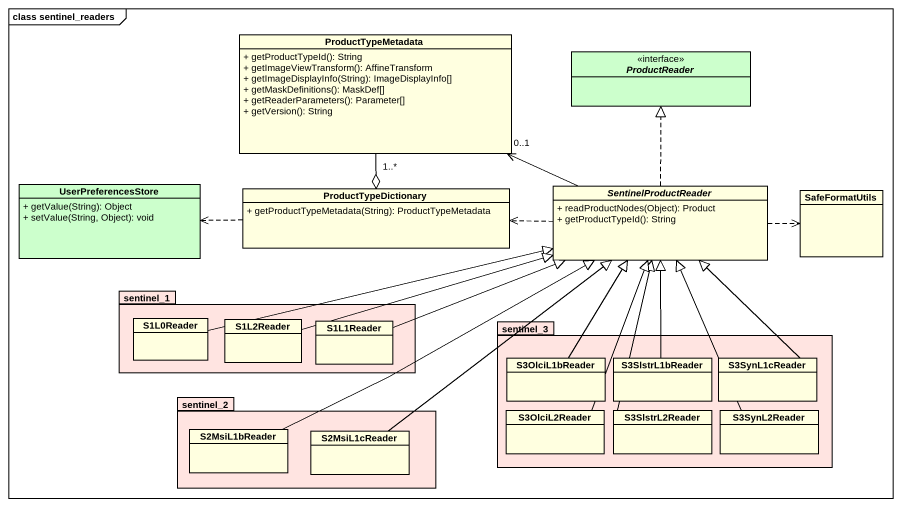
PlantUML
@startuml
mainframe class sentinel_readers
hide circle
hide empty members
skinparam classAttributeIconSize 0
class ProductTypeMetadata #FFFFE0 {
  + getProductTypeId(): String
  + getImageViewTransform(): AffineTransform
  + getImageDisplayInfo(String): ImageDisplayInfo[]
  + getMaskDefinitions(): MaskDef[]
  + getReaderParameters(): Parameter[]
  + getVersion(): String
}
interface ProductReader <<interface>> #CCFFCC
class UserPreferencesStore #CCFFCC {
  + getValue(String): Object
  + setValue(String, Object): void
}
class ProductTypeDictionary #FFFFE0 {
  + getProductTypeMetadata(String): ProductTypeMetadata
}
abstract class SentinelProductReader #FFFFE0 {
  + readProductNodes(Object): Product
  + getProductTypeId(): String
}
class SafeFormatUtils #FFFFE0
package sentinel_1 #FFE4E1 {
  class S1L0Reader #FFFFE0
  class S1L2Reader #FFFFE0
  class S1L1Reader #FFFFE0
}
package sentinel_3 #FFE4E1 {
  class S3OlciL1bReader #FFFFE0
  class S3SlstrL1bReader #FFFFE0
  class S3SynL1cReader #FFFFE0
  class S3OlciL2Reader #FFFFE0
  class S3SlstrL2Reader #FFFFE0
  class S3SynL2Reader #FFFFE0
}
package sentinel_2 #FFE4E1 {
  class S2MsiL1bReader #FFFFE0
  class S2MsiL1cReader #FFFFE0
}
ProductTypeDictionary o-up- "1..*" ProductTypeMetadata
ProductTypeDictionary .left.> UserPreferencesStore
SentinelProductReader -left-> "0..1" ProductTypeMetadata
SentinelProductReader .up.|> ProductReader
SentinelProductReader .left.> ProductTypeDictionary
SentinelProductReader .right.> SafeFormatUtils
S1L0Reader -right-|> SentinelProductReader
S1L2Reader -right-|> SentinelProductReader
S1L1Reader -right-|> SentinelProductReader
S3OlciL1bReader -up-|> SentinelProductReader
S3SlstrL1bReader -up-|> SentinelProductReader
S3SynL1cReader -up-|> SentinelProductReader
S2MsiL1bReader -right-|> SentinelProductReader
S2MsiL1cReader -up-|> SentinelProductReader
S3OlciL2Reader -up-|> SentinelProductReader
S3SlstrL2Reader -up-|> SentinelProductReader
S3SynL2Reader -up-|> SentinelProductReader
@enduml
